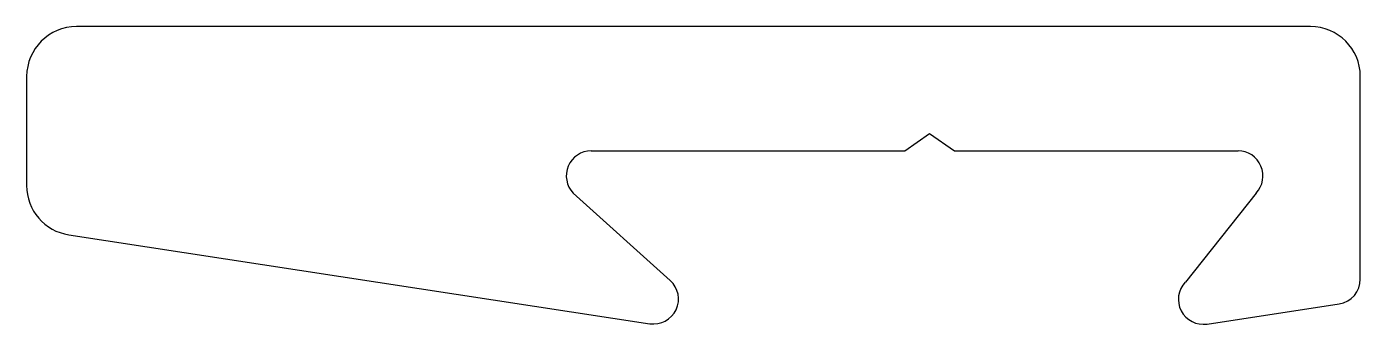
# Model space of a CAD drawing. Extents: x 2074 to 2100.8, y 1845.7 to 1851.7.
import ezdxf

# ---------------------------------------------------------------- set-up
doc = ezdxf.new("R2010")
doc.units = 0
doc.layers.get('0').update_dxf_attribs({"linetype": 'CONTINUOUS'})

msp = doc.modelspace()

# ---------------------------------------------------------------- linework, layer by layer
for p, q in [((2099.795, 1851.727), (2074.995, 1851.727)), ((2073.995, 1850.727), (2073.995, 1848.532)), ((2100.795, 1846.653), (2100.795, 1850.73)), ((2091.639, 1849.23), (2092.139, 1849.58)), ((2092.139, 1849.58), (2092.639, 1849.23)), ((2085.338, 1849.23), (2091.639, 1849.23)), ((2092.639, 1849.23), (2098.338, 1849.23)), ((2086.928, 1846.624), (2084.979, 1848.383)), ((2098.7, 1848.383), (2097.279, 1846.591)), ((2074.844, 1847.544), (2086.519, 1845.757)), ((2097.715, 1845.75), (2100.372, 1846.157))]:
    msp.add_line(p, q)
for centre, radius, start, end in [((2074.995, 1850.727), 1, 90, 180), ((2099.795, 1850.727), 1, 0.1665, 90), ((2085.339, 1848.73), 0.5, 90.1431, 223.8418), ((2098.339, 1848.73), 0.5, 316.1548, 90.1431), ((2074.995, 1848.532), 1, 179.9999, 261.3), ((2086.594, 1846.252), 0.5, 261.371, 48.0892), ((2097.639, 1846.245), 0.5, 136.1593, 278.7364), ((2100.295, 1846.651), 0.5, 278.8036, 0.2355)]:
    msp.add_arc(centre, radius, start, end)

doc.saveas('drawing.dxf')
